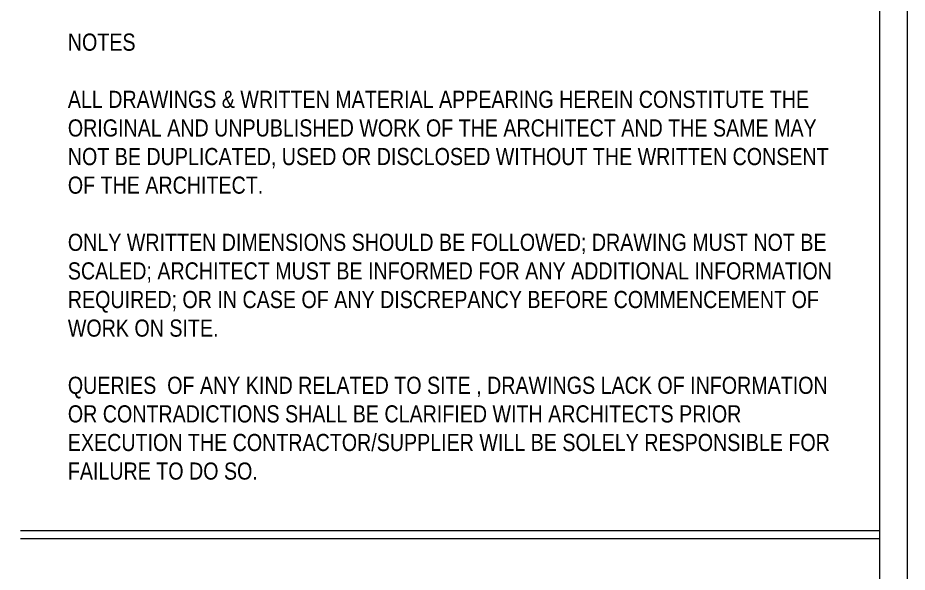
# Model space of a CAD drawing. Header units: millimetres. Extents: x 144517 to 159919, y -31393 to -20504.
# Drawn here: x 157577 to 159919, y -29689 to -28229 of the extents above; entities that cross this region are included whole.
import ezdxf

# ---------------------------------------------------------------- set-up
doc = ezdxf.new("R2010")
doc.units = ezdxf.units.MM
doc.header["$MEASUREMENT"] = 0
doc.layers.add('A - SHEET', color=7, linetype='Continuous', lineweight=9)
doc.styles.add('style1', font='arial.ttf')

msp = doc.modelspace()

# ---------------------------------------------------------------- linework, layer by layer
at = {"layer": 'A - SHEET', "lineweight": 9, "extrusion": (0, -5.72097e-07, 1)}
for p, q in [((157584.8, -29579.2, 0), (159845.4, -29579.2, 0)), ((157584.8, -29600.1, 0), (159845.4, -29600.1, 0))]:
    msp.add_line(p, q, dxfattribs=at)
at = {"layer": 'A - SHEET', "elevation": 0}
for points in [[(144517.3, -31392.7), (144517.3, -20504.4), (159918.8, -20504.4), (159918.8, -31392.7)], [(144590.7, -31319.3), (144590.7, -20577.8), (159845.4, -20577.8), (159845.4, -31319.3)]]:
    msp.add_lwpolyline(points, close=True, dxfattribs=at)

# ---------------------------------------------------------------- texts
at = {"layer": 'A - SHEET', "ltscale": 0.005, "extrusion": (0, -5.72097e-07, 1), "insert": (157709.2, -28270.8, 0), "char_height": 45.1567, "width": 2018.907, "attachment_point": 1, "text_direction": (1, 0, 0), "style": 'style1'}
msp.add_mtext('{\\fArial Narrow|b0|i0|c0|p34;NOTES  \\L\\P\\l\\PALL DRAWINGS & WRITTEN MATERIAL APPEARING HEREIN CONSTITUTE THE ORIGINAL AND UNPUBLISHED WORK OF THE ARCHITECT AND THE SAME MAY NOT BE DUPLICATED, USED OR DISCLOSED WITHOUT THE WRITTEN CONSENT OF THE ARCHITECT.\\P\\PONLY WRITTEN DIMENSIONS SHOULD BE FOLLOWED; DRAWING MUST NOT BE SCALED; ARCHITECT MUST BE INFORMED FOR ANY ADDITIONAL INFORMATION REQUIRED; OR IN CASE OF ANY DISCREPANCY BEFORE COMMENCEMENT OF WORK ON SITE.\\P\\PQUERIES  OF ANY KIND RELATED TO SITE , DRAWINGS LACK OF INFORMATION OR CONTRADICTIONS SHALL BE CLARIFIED WITH ARCHITECTS PRIOR EXECUTION THE CONTRACTOR/SUPPLIER WILL BE SOLELY RESPONSIBLE FOR FAILURE TO DO SO.}', dxfattribs=at)

doc.saveas('drawing.dxf')
